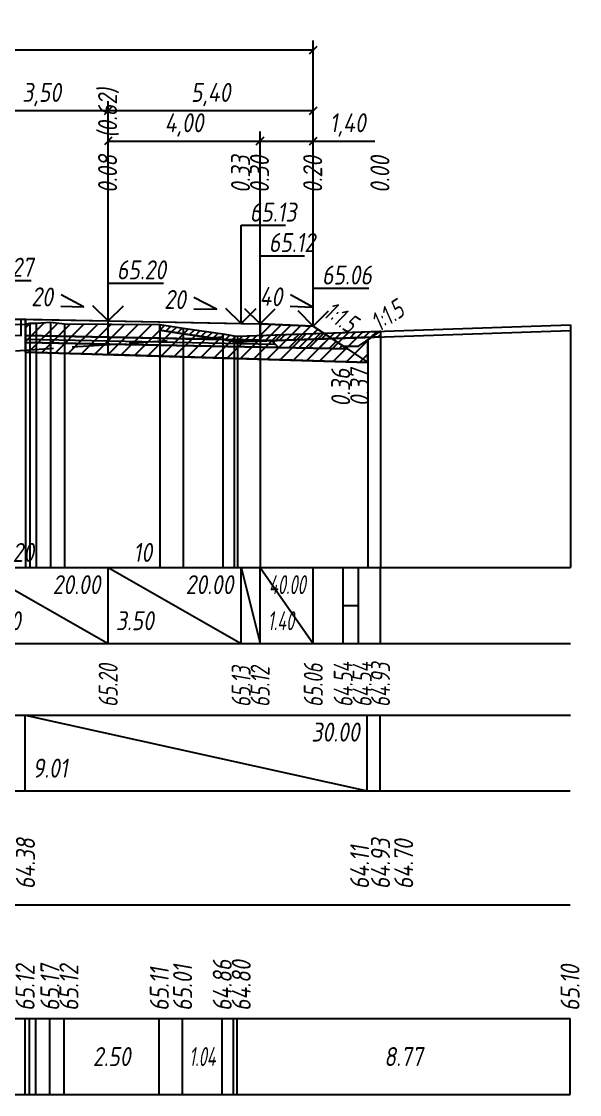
# Model space of a CAD drawing. Extents: x -717 to 1451, y -133302 to 233.
# Drawn here: x -250.2 to -176.7, y -125882.7 to -125741.4 of the extents above; entities that cross this region are included whole.
import ezdxf
from ezdxf.enums import TextEntityAlignment as Align

# ---------------------------------------------------------------- set-up
doc = ezdxf.new("R2010")
doc.units = 0
doc.linetypes.add('штриховая', pattern=[0.75, 0.5, -0.25])
for name, color, linetype in [('Интерполированный поперечник', 2, 'Continuous'), ('Код_510', 7, 'Continuous'), ('Код_514', 1, 'Continuous'), ('Код_516', 1, 'Continuous'), ('Контур_0', 7, 'Continuous'), ('Контур_2521', 7, 'Continuous'), ('Контур_2564', 7, 'Continuous'), ('Контур_2660', 7, 'Continuous'), ('Контур_2665', 7, 'Continuous'), ('Контур_400', 7, 'Continuous'), ('Контур_508', 7, 'Continuous'), ('Контур_512', 7, 'Continuous'), ('Контур_513', 7, 'Continuous'), ('Контур_818', 7, 'Continuous'), ('Красный поперечник', 1, 'Continuous'), ('Объём_2501', 7, 'Continuous'), ('Объём_2564', 7, 'Continuous'), ('Объём_2650', 7, 'Continuous'), ('Объём_2660', 7, 'Continuous'), ('Объём_2661', 7, 'Continuous'), ('Объём_2662', 7, 'Continuous'), ('Объём_2663', 7, 'Continuous'), ('Объём_2664', 7, 'Continuous'), ('Объём_2665', 7, 'Continuous'), ('Объём_2666', 7, 'Continuous'), ('Объём_2667', 7, 'Continuous'), ('Объём_2668', 7, 'Continuous'), ('Объём_2669', 7, 'Continuous'), ('Объём_2675', 7, 'Continuous'), ('Объём_2753', 7, 'Continuous'), ('Откосы', 7, 'Continuous'), ('Отметки покрытия', 7, 'Continuous'), ('Рабочие отметки', 7, 'Continuous'), ('Рабочие отметки доп.', 7, 'Continuous'), ('Слои выравнивания', 7, 'Continuous'), ('Таблица', 7, 'Continuous'), ('Уклоны проезжей части', 7, 'Continuous'), ('Черный поперечник', 3, 'Continuous')]:
    doc.layers.add(name, color=color, linetype=linetype)
for name, color, linetype, true_color in [('Контур_2540', 2, 'Continuous', 0xffff00), ('Контур_2560', 2, 'Continuous', 0xffff00), ('Контур_2561', 7, 'Continuous', 0xff8040), ('Контур_2562', 3, 'Continuous', 0x00ff00), ('Контур_2563', 7, 'Continuous', 0xff8000), ('Контур_2570', 7, 'Continuous', 0x80ff00), ('Контур_2736', 4, 'Continuous', 0x00ffff), ('Контур_2737', 4, 'Continuous', 0x00ffff), ('Контур_2738', 4, 'Continuous', 0x00ffff), ('Контур_2739', 4, 'Continuous', 0x00ffff), ('Контур_2741', 4, 'Continuous', 0x00ffff), ('Контур_2742', 4, 'Continuous', 0x00ffff), ('Контур_2743', 4, 'Continuous', 0x00ffff), ('Контур_2744', 7, 'Continuous', 0xa4ffff), ('Контур_2745', 7, 'Continuous', 0xa4ffff), ('Контур_2747', 4, 'Continuous', 0x00ffff), ('Контур_2748', 4, 'Continuous', 0x00ffff), ('Контур_2749', 4, 'Continuous', 0x00ffff), ('Контур_2750', 4, 'Continuous', 0x00ffff), ('Контур_2751', 4, 'Continuous', 0x00ffff), ('Контур_2752', 4, 'Continuous', 0x00ffff), ('Контур_402', 7, 'Continuous', 0xff6464), ('Контур_703', 4, 'Continuous', 0x00ffff), ('Контур_705', 4, 'Continuous', 0x00ffff), ('Контур_707', 4, 'Continuous', 0x00ffff), ('Контур_720', 131, 'Continuous', 0xaaffff), ('Объём_2500', 7, 'Continuous', 0xc0c0c0), ('Объём_2520', 7, 'Continuous', 0x80ffff), ('Объём_2540', 2, 'Continuous', 0xffff00), ('Объём_2560', 2, 'Continuous', 0xffff00), ('Объём_2561', 7, 'Continuous', 0xff8040), ('Объём_2562', 3, 'Continuous', 0x00ff00), ('Объём_2563', 7, 'Continuous', 0xff8000), ('Объём_2570', 7, 'Continuous', 0x80ff00), ('Объём_2600', 7, 'Continuous', 0x808000), ('Объём_2746', 2, 'Continuous', 0xffff00)]:
    doc.layers.add(name, color=color, linetype=linetype, true_color=true_color)
doc.styles.get("Standard").update_dxf_attribs({"font": 'txt', "height": 2.5})
doc.styles.add('М', font='romand.shx', dxfattribs={"width": 0.8, "oblique": 10, "height": 2.5})
doc.dimstyles.new('ISO-25', dxfattribs={"dimtxt": 2.5, "dimasz": 2.5, "dimexe": 1.25, "dimexo": 0.625, "dimtad": 1, "dimtxsty": 'Standard', "dimcen": 2.5, "dimadec": 0, "dimazin": 0, "dimtfac": 1, "dimtmove": 0, "dimatfit": 3, "dimfxl": 1, "dimarcsym": 0})

# ---------------------------------------------------------------- blocks, each defined once
blk = doc.blocks.new('_Oblique')
at = {"color": 0, "linetype": 'ByBlock', "lineweight": -2}
blk.add_line((-0.5, -0.5), (0.5, 0.5), dxfattribs=at)
blk = doc.blocks.new('*D2656')
at = {"color": 0, "lineweight": -2, "transparency": 16777216}
for p, q in [((-218.74, -125780.66), (-218.74, -125755.87)), ((-211.74, -125780.94), (-211.74, -125755.87)), ((-218.74, -125757.12), (-211.74, -125757.12)), ((-211.74, -125757.12), (-203.66, -125757.12))]:
    blk.add_line(p, q, dxfattribs=at)
at = {"layer": 'Defpoints', "color": 0, "transparency": 16777216}
for p in [(-211.74, -125757.12), (-218.74, -125781.28), (-211.74, -125781.56)]:
    blk.add_point(p, dxfattribs=at)
at = {"color": 0, "lineweight": -2, "transparency": 16777216, "rotation": 180}
blk.add_blockref('_Oblique', (-218.74, -125757.12), dxfattribs=at)
at = {"color": 0, "lineweight": -2, "transparency": 16777216}
blk.add_blockref('_Oblique', (-211.74, -125757.12), dxfattribs=at)
at = {"color": 0, "transparency": 16777216, "insert": (-207.2, -125755), "char_height": 2.5, "width": 8.75, "attachment_point": 5, "style": 'М'}
blk.add_mtext('1,40', dxfattribs=at)
blk = doc.blocks.new('*D2658')
at = {"color": 0, "lineweight": -2, "transparency": 16777216}
for p, q in [((-238.74, -125780.26), (-238.74, -125755.87)), ((-218.74, -125780.66), (-218.74, -125755.87)), ((-238.74, -125757.12), (-218.74, -125757.12))]:
    blk.add_line(p, q, dxfattribs=at)
at = {"layer": 'Defpoints', "color": 0, "transparency": 16777216}
for p in [(-218.74, -125757.12), (-238.74, -125780.88), (-218.74, -125781.28)]:
    blk.add_point(p, dxfattribs=at)
at = {"color": 0, "lineweight": -2, "transparency": 16777216, "rotation": 180}
blk.add_blockref('_Oblique', (-238.74, -125757.12), dxfattribs=at)
at = {"color": 0, "lineweight": -2, "transparency": 16777216}
blk.add_blockref('_Oblique', (-218.74, -125757.12), dxfattribs=at)
at = {"color": 0, "transparency": 16777216, "insert": (-228.74, -125755), "char_height": 2.5, "width": 9.1667, "attachment_point": 5, "style": 'М'}
blk.add_mtext('4,00', dxfattribs=at)
blk = doc.blocks.new('*D2660')
at = {"color": 0, "lineweight": -2, "transparency": 16777216}
for p, q in [((-256.24, -125779.91), (-256.24, -125751.87)), ((-238.74, -125753.12), (-256.24, -125753.12)), ((-238.74, -125780.26), (-238.74, -125751.87))]:
    blk.add_line(p, q, dxfattribs=at)
at = {"layer": 'Defpoints', "color": 0, "transparency": 16777216}
for p in [(-256.24, -125753.12), (-256.24, -125780.53), (-238.74, -125780.88)]:
    blk.add_point(p, dxfattribs=at)
at = {"color": 0, "lineweight": -2, "transparency": 16777216, "rotation": 180}
blk.add_blockref('_Oblique', (-256.24, -125753.12), dxfattribs=at)
at = {"color": 0, "lineweight": -2, "transparency": 16777216}
blk.add_blockref('_Oblique', (-238.74, -125753.12), dxfattribs=at)
at = {"color": 0, "transparency": 16777216, "insert": (-247.49, -125751), "char_height": 2.5, "width": 9.5833, "attachment_point": 5, "style": 'М'}
blk.add_mtext('3,50', dxfattribs=at)
blk = doc.blocks.new('*D2661')
at = {"color": 0, "lineweight": -2, "transparency": 16777216}
for p, q in [((-238.74, -125780.26), (-238.74, -125751.87)), ((-211.74, -125753.12), (-238.74, -125753.12)), ((-211.74, -125780.94), (-211.74, -125751.87))]:
    blk.add_line(p, q, dxfattribs=at)
at = {"layer": 'Defpoints', "color": 0, "transparency": 16777216}
for p in [(-238.74, -125753.12), (-238.74, -125780.88), (-211.74, -125781.56)]:
    blk.add_point(p, dxfattribs=at)
at = {"color": 0, "lineweight": -2, "transparency": 16777216, "rotation": 180}
blk.add_blockref('_Oblique', (-238.74, -125753.12), dxfattribs=at)
at = {"color": 0, "lineweight": -2, "transparency": 16777216}
blk.add_blockref('_Oblique', (-211.74, -125753.12), dxfattribs=at)
at = {"color": 0, "transparency": 16777216, "insert": (-225.24, -125751), "char_height": 2.5, "width": 9.5833, "attachment_point": 5, "style": 'М'}
blk.add_mtext('5,40', dxfattribs=at)
blk = doc.blocks.new('*D2663')
at = {"color": 0, "lineweight": -2, "transparency": 16777216}
for p, q in [((-350.07, -125781.3), (-350.07, -125743.87)), ((-211.74, -125780.94), (-211.74, -125743.87)), ((-350.07, -125745.12), (-211.74, -125745.12))]:
    blk.add_line(p, q, dxfattribs=at)
at = {"layer": 'Defpoints', "color": 0, "transparency": 16777216}
for p in [(-211.74, -125745.12), (-350.07, -125781.92), (-211.74, -125781.56)]:
    blk.add_point(p, dxfattribs=at)
at = {"color": 0, "lineweight": -2, "transparency": 16777216, "rotation": 180}
blk.add_blockref('_Oblique', (-350.07, -125745.12), dxfattribs=at)
at = {"color": 0, "lineweight": -2, "transparency": 16777216}
blk.add_blockref('_Oblique', (-211.74, -125745.12), dxfattribs=at)
at = {"color": 0, "transparency": 16777216, "insert": (-280.91, -125743), "char_height": 2.5, "width": 12.5, "attachment_point": 5, "style": 'М'}
blk.add_mtext('27,67', dxfattribs=at)

msp = doc.modelspace()

# ---------------------------------------------------------------- hatches: boundary and pattern name
at = {"layer": 'Объём_2563'}
h = msp.add_hatch(dxfattribs=at)
h.set_pattern_fill('ANSI31', color=256, scale=0.3)
h.set_pattern_definition([(45, (-471.1216, 16.6899), (-0.673519209, 0.673519209), [])])
h.paths.add_polyline_path([(-216.323, -125784.317), (-217.241, -125783.399), (-218.741, -125783.369), (-218.741, -125781.219), (-211.741, -125781.499), (-207.241, -125784.499)])
at = {"layer": 'Объём_2570'}
h = msp.add_hatch(dxfattribs=at)
h.set_pattern_fill('ANSI31', color=256, scale=0.2)
h.set_pattern_definition([(45, (-471.1216, 16.68994), (-0.449012806, 0.449012806), [])])
h.paths.add_polyline_path([(-202.891, -125782.931), (-221.716, -125783.566), (-222.169, -125783.535), (-223.669, -125783.278), (-228.889, -125782.497), (-231.954, -125782.023), (-231.954, -125781.273), (-228.889, -125781.747), (-223.669, -125782.528), (-222.169, -125782.785), (-221.716, -125782.816), (-202.891, -125782.181)])
at = {"layer": 'Объём_2600'}
h = msp.add_hatch(dxfattribs=at)
h.set_pattern_fill('ANSI31', color=6, scale=0.4)
h.set_pattern_definition([(45, (-471.1216, 16.69), (-0.898025612, 0.898025612), [])])
h.paths.add_polyline_path([(-204.575, -125786.276), (-249.623, -125784.925), (-249.623, -125781.227), (-249.062, -125781.123), (-248.208, -125781.095), (-246.352, -125780.984), (-244.476, -125781.197), (-231.954, -125781.273), (-231.954, -125782.023), (-228.889, -125782.497), (-223.669, -125783.278), (-222.169, -125783.535), (-221.716, -125783.566), (-204.076, -125782.971), (-204.575, -125783.303)])
h = msp.add_hatch(dxfattribs=at)
h.set_pattern_fill('HONEY', color=5, scale=0.3)
h.set_pattern_definition([(0, (-471.1216, 16.6899), (1.42875, 0.8248891935), [0.9525, -1.905]), (120, (-471.1216, 16.6899), (-1.428749997, 0.824889199), [0.9525, -1.905]), (60, (-471.1216, 16.6899), (3e-09, 1.6497783924), [-1.905, 0.9525])])
h.paths.add_polyline_path([(-204.076, -125782.971), (-202.891, -125782.181), (-202.891, -125782.931)])

# ---------------------------------------------------------------- linework, layer by layer
at = {"layer": 'Интерполированный поперечник', "linetype": 'штриховая', "ltscale": 10, "flags": 128}
msp.add_lwpolyline([(-370.675, -125792.864), (-222.098, -125782.802)], dxfattribs=at)
at = {"layer": 'Код_510'}
for p, q in [((-249.677, -125882.731), (-249.677, -125872.731)), ((-249.116, -125882.731), (-249.116, -125872.731)), ((-248.262, -125882.731), (-248.262, -125872.731)), ((-246.406, -125882.731), (-246.406, -125872.731)), ((-244.53, -125882.731), (-244.53, -125872.731)), ((-232.009, -125882.731), (-232.009, -125872.731)), ((-228.943, -125882.731), (-228.943, -125872.731)), ((-223.723, -125882.731), (-223.723, -125872.731)), ((-222.224, -125882.731), (-222.224, -125872.731)), ((-221.771, -125882.731), (-221.771, -125872.731)), ((-177.945, -125882.731), (-177.945, -125872.731))]:
    msp.add_line(p, q, dxfattribs=at)
at = {"layer": 'Код_514'}
for p, q in [((-256.241, -125813.31), (-238.741, -125823.31)), ((-238.741, -125823.31), (-238.741, -125813.31)), ((-238.741, -125813.31), (-221.241, -125823.31)), ((-221.241, -125823.31), (-221.241, -125813.31)), ((-221.241, -125813.31), (-218.741, -125823.31)), ((-218.741, -125823.31), (-218.741, -125813.31)), ((-218.741, -125813.31), (-211.741, -125823.31)), ((-211.741, -125823.31), (-211.741, -125813.31)), ((-207.805, -125823.31), (-207.805, -125813.31)), ((-205.805, -125823.31), (-205.805, -125813.31)), ((-202.891, -125823.31), (-202.891, -125813.31)), ((-207.805, -125818.31), (-205.805, -125818.31))]:
    msp.add_line(p, q, dxfattribs=at)
at = {"layer": 'Код_516'}
for p, q in [((-249.677, -125842.731), (-249.677, -125832.731)), ((-249.677, -125832.731), (-204.629, -125842.731)), ((-204.629, -125842.731), (-204.629, -125832.731)), ((-204.629, -125842.731), (-204.629, -125832.731)), ((-202.945, -125842.731), (-202.945, -125832.731))]:
    msp.add_line(p, q, dxfattribs=at)
at = {"layer": 'Контур_0', "flags": 128}
for points in [[(-249.623, -125780.601), (-218.741, -125781.219), (-218.741, -125783.369), (-249.623, -125782.751), (-249.623, -125780.601), (-249.623, -125780.601)], [(-238.741, -125782.969), (-217.241, -125783.399), (-216.323, -125784.317), (-249.623, -125783.651), (-249.623, -125782.751), (-238.741, -125782.969), (-238.741, -125782.969)], [(-211.741, -125781.499), (-210.342, -125782.432), (-210.342, -125782.432), (-210.342, -125782.432), (-210.342, -125782.432), (-210.342, -125782.432), (-210.342, -125782.432), (-210.342, -125782.432), (-210.342, -125782.432), (-210.342, -125782.432), (-210.342, -125782.432), (-210.342, -125782.432), (-210.342, -125782.432), (-210.342, -125782.432), (-210.342, -125782.432), (-207.805, -125784.123)], [(-211.741, -125781.499), (-210.342, -125782.432), (-210.342, -125782.432), (-210.342, -125782.432), (-210.342, -125782.432), (-210.342, -125782.432), (-210.342, -125782.432), (-210.342, -125782.432), (-210.342, -125782.432), (-210.342, -125782.432), (-210.342, -125782.432), (-210.342, -125782.432), (-210.342, -125782.432), (-210.342, -125782.432), (-210.342, -125782.432), (-207.805, -125784.123), (-205.805, -125784.123), (-202.891, -125782.181), (-202.891, -125782.181), (-202.891, -125782.181), (-202.891, -125782.181), (-202.891, -125782.181), (-202.891, -125782.181), (-202.891, -125782.181), (-202.891, -125782.181), (-202.891, -125782.181), (-202.891, -125782.181), (-202.891, -125782.181), (-202.891, -125782.181), (-202.891, -125782.181)], [(-218.741, -125783.369), (-217.241, -125783.399), (-216.323, -125784.317), (-207.241, -125784.499)]]:
    msp.add_lwpolyline(points, dxfattribs=at)
at = {"layer": 'Контур_2521', "color": 250, "flags": 128}
msp.add_lwpolyline([(-249.623, -125783.201), (-216.782, -125783.858)], dxfattribs=at)
at = {"layer": 'Контур_2540', "flags": 128}
msp.add_lwpolyline([(-238.741, -125783.869), (-207.241, -125784.499), (-204.575, -125786.276), (-249.623, -125784.925), (-249.623, -125783.651), (-238.741, -125783.869), (-238.741, -125783.869)], dxfattribs=at)
at = {"layer": 'Контур_2560', "flags": 128}
msp.add_lwpolyline([(-218.741, -125781.219), (-211.741, -125781.499), (-211.741, -125781.499), (-211.741, -125781.499)], dxfattribs=at)
at = {"layer": 'Контур_2561', "flags": 128}
msp.add_lwpolyline([(-218.741, -125781.219), (-218.741, -125781.219), (-211.741, -125781.499), (-211.741, -125781.499), (-218.741, -125781.219)], dxfattribs=at)
at = {"layer": 'Контур_2562', "flags": 128}
msp.add_lwpolyline([(-211.741, -125781.499), (-211.741, -125781.499), (-211.741, -125781.499), (-211.741, -125781.499), (-211.741, -125781.499)], dxfattribs=at)
at = {"layer": 'Контур_2563', "flags": 128}
msp.add_lwpolyline([(-216.323, -125784.317), (-217.241, -125783.399), (-218.741, -125783.369), (-218.741, -125781.219), (-211.741, -125781.499), (-207.241, -125784.499), (-216.323, -125784.317), (-216.323, -125784.317)], dxfattribs=at)
at = {"layer": 'Контур_2564', "flags": 128}
msp.add_lwpolyline([(-218.741, -125781.219), (-211.741, -125781.499)], dxfattribs=at)
at = {"layer": 'Контур_2570', "flags": 128}
msp.add_lwpolyline([(-262.165, -125781.493), (-249.623, -125781.227), (-249.062, -125781.123), (-248.208, -125781.095), (-246.352, -125780.984), (-244.476, -125781.197), (-231.954, -125781.273), (-231.954, -125782.023), (-228.889, -125782.497), (-223.669, -125783.278), (-222.169, -125783.535), (-222.169, -125783.535), (-221.716, -125783.566), (-177.891, -125782.087)], dxfattribs=at)
at = {"layer": 'Контур_2660', "flags": 128}
msp.add_lwpolyline([(-249.623, -125784.925), (-204.575, -125786.276)], dxfattribs=at)
at = {"layer": 'Контур_2665', "flags": 128}
msp.add_lwpolyline([(-211.741, -125781.499), (-211.741, -125781.499)], dxfattribs=at)
at = {"layer": 'Контур_2736', "flags": 128}
for points in [[(-211.741, -125781.499), (-210.342, -125782.432)], [(-210.342, -125782.432), (-207.805, -125784.123)]]:
    msp.add_lwpolyline(points, dxfattribs=at)
at = {"layer": 'Контур_2737', "flags": 128}
msp.add_lwpolyline([(-210.342, -125782.432), (-210.342, -125782.432)], dxfattribs=at)
at = {"layer": 'Контур_2738', "flags": 128}
msp.add_lwpolyline([(-210.342, -125782.432), (-210.342, -125782.432)], dxfattribs=at)
at = {"layer": 'Контур_2739', "flags": 128}
msp.add_lwpolyline([(-210.342, -125782.432), (-210.342, -125782.432)], dxfattribs=at)
at = {"layer": 'Контур_2741', "flags": 128}
msp.add_lwpolyline([(-202.891, -125782.181), (-202.891, -125782.181)], dxfattribs=at)
at = {"layer": 'Контур_2742', "flags": 128}
msp.add_lwpolyline([(-202.891, -125782.181), (-202.891, -125782.181)], dxfattribs=at)
at = {"layer": 'Контур_2743', "flags": 128}
msp.add_lwpolyline([(-202.891, -125782.181), (-202.891, -125782.181)], dxfattribs=at)
at = {"layer": 'Контур_2744', "flags": 128}
msp.add_lwpolyline([(-202.891, -125782.181), (-202.891, -125782.181)], dxfattribs=at)
msp.add_lwpolyline([(-202.891, -125782.181), (-202.891, -125782.181)], dxfattribs=at)
msp.add_lwpolyline([(-202.891, -125782.181), (-202.891, -125782.181)], dxfattribs=at)
msp.add_lwpolyline([(-202.891, -125782.181), (-202.891, -125782.181)], dxfattribs=at)
msp.add_lwpolyline([(-202.891, -125782.181), (-202.891, -125782.181)], dxfattribs=at)
msp.add_lwpolyline([(-202.891, -125782.181), (-202.891, -125782.181)], dxfattribs=at)
at = {"layer": 'Контур_2745', "flags": 128}
msp.add_lwpolyline([(-210.342, -125782.432), (-210.342, -125782.432)], dxfattribs=at)
msp.add_lwpolyline([(-210.342, -125782.432), (-210.342, -125782.432)], dxfattribs=at)
msp.add_lwpolyline([(-210.342, -125782.432), (-210.342, -125782.432)], dxfattribs=at)
msp.add_lwpolyline([(-210.342, -125782.432), (-210.342, -125782.432)], dxfattribs=at)
msp.add_lwpolyline([(-210.342, -125782.432), (-210.342, -125782.432)], dxfattribs=at)
msp.add_lwpolyline([(-210.342, -125782.432), (-210.342, -125782.432)], dxfattribs=at)
at = {"layer": 'Контур_2747', "flags": 128}
msp.add_lwpolyline([(-210.342, -125782.432), (-210.342, -125782.432)], dxfattribs=at)
at = {"layer": 'Контур_2748', "flags": 128}
msp.add_lwpolyline([(-210.342, -125782.432), (-210.342, -125782.432)], dxfattribs=at)
at = {"layer": 'Контур_2749', "flags": 128}
msp.add_lwpolyline([(-210.342, -125782.432), (-210.342, -125782.432)], dxfattribs=at)
at = {"layer": 'Контур_2750', "flags": 128}
msp.add_lwpolyline([(-202.891, -125782.181), (-202.891, -125782.181)], dxfattribs=at)
at = {"layer": 'Контур_2751', "flags": 128}
msp.add_lwpolyline([(-202.891, -125782.181), (-202.891, -125782.181)], dxfattribs=at)
at = {"layer": 'Контур_2752', "flags": 128}
msp.add_lwpolyline([(-202.891, -125782.181), (-202.891, -125782.181)], dxfattribs=at)
at = {"layer": 'Контур_400', "flags": 128}
msp.add_lwpolyline([(-276.991, -125780.054), (-256.241, -125780.469), (-238.741, -125780.819), (-238.741, -125780.819), (-238.741, -125780.819), (-238.741, -125780.819), (-221.241, -125781.169), (-221.241, -125781.169), (-218.741, -125781.219)], dxfattribs=at)
at = {"layer": 'Контур_402', "flags": 128}
msp.add_lwpolyline([(-357.046, -125786.505), (-332.956, -125785.783), (-332.956, -125783.373), (-324.163, -125783.197), (-321.817, -125783.158), (-319.761, -125783.109), (-305.974, -125782.833), (-305.974, -125782.783), (-276.991, -125782.204), (-250.197, -125782.74), (-250.197, -125780.59), (-249.623, -125780.601), (-249.623, -125784.925), (-204.575, -125786.276)], dxfattribs=at)
at = {"layer": 'Контур_508', "flags": 128}
msp.add_lwpolyline([(-366.122, -125792.556), (-357.046, -125786.505), (-332.956, -125785.783), (-332.956, -125783.373), (-324.163, -125783.197), (-321.817, -125783.158), (-319.761, -125783.109), (-305.974, -125782.833), (-305.974, -125782.783), (-276.991, -125782.204), (-250.197, -125782.74), (-250.197, -125780.59), (-249.623, -125780.601), (-249.623, -125784.925), (-204.575, -125786.276), (-204.575, -125783.303), (-202.891, -125782.181)], dxfattribs=at)
at = {"layer": 'Контур_512', "flags": 128}
msp.add_lwpolyline([(-249.623, -125784.925), (-204.575, -125786.276), (-204.575, -125783.303), (-202.891, -125782.181)], dxfattribs=at)
at = {"layer": 'Контур_513', "flags": 128}
msp.add_lwpolyline([(-366.122, -125792.556), (-357.046, -125786.505), (-332.956, -125785.783), (-332.956, -125783.373), (-324.163, -125783.197), (-321.817, -125783.158), (-319.761, -125783.109), (-305.974, -125782.833), (-305.974, -125782.783), (-276.991, -125782.204), (-250.197, -125782.74), (-250.197, -125780.59), (-249.623, -125780.601), (-249.623, -125784.925), (-204.575, -125786.276), (-204.575, -125783.303), (-202.891, -125782.181)], dxfattribs=at)
at = {"layer": 'Контур_703', "flags": 128}
msp.add_lwpolyline([(-211.741, -125781.499), (-210.342, -125782.432)], dxfattribs=at)
at = {"layer": 'Контур_705', "flags": 128}
msp.add_lwpolyline([(-210.342, -125782.432), (-210.342, -125782.432)], dxfattribs=at)
at = {"layer": 'Контур_707', "flags": 128}
msp.add_lwpolyline([(-205.805, -125784.123), (-202.891, -125782.181)], dxfattribs=at)
at = {"layer": 'Контур_720', "flags": 128}
msp.add_lwpolyline([(-207.805, -125784.123), (-205.805, -125784.123)], dxfattribs=at)
at = {"layer": 'Контур_818', "flags": 128}
msp.add_lwpolyline([(-262.165, -125781.493), (-249.623, -125781.227), (-249.062, -125781.123), (-248.208, -125781.095), (-246.352, -125780.984), (-244.476, -125781.197), (-231.954, -125781.273), (-231.954, -125782.023), (-228.889, -125782.497), (-223.669, -125783.278), (-222.169, -125783.535), (-222.169, -125783.535), (-221.716, -125783.566), (-202.891, -125782.931)], dxfattribs=at)
at = {"layer": 'Красный поперечник'}
for p, q in [((-256.241, -125780.469), (-238.741, -125780.819)), ((-238.741, -125780.819), (-221.241, -125781.169)), ((-221.241, -125781.169), (-218.741, -125781.219)), ((-218.741, -125781.219), (-211.741, -125781.499)), ((-211.741, -125781.499), (-207.805, -125784.123)), ((-205.805, -125784.123), (-202.891, -125782.181)), ((-202.891, -125782.181), (-202.891, -125813.31)), ((-207.805, -125784.123), (-205.805, -125784.123)), ((-204.575, -125783.303), (-204.575, -125813.31)), ((-249.623, -125784.925), (-249.623, -125813.31)), ((-204.575, -125786.276), (-204.575, -125813.31))]:
    msp.add_line(p, q, dxfattribs=at)
at = {"layer": 'Объём_2500', "flags": 128}
for points in [[(-249.623, -125780.601), (-218.741, -125781.219), (-218.741, -125783.369), (-249.623, -125782.751), (-249.623, -125780.601), (-249.623, -125780.601)], [(-238.741, -125780.819), (-218.741, -125781.219), (-218.741, -125783.369), (-238.741, -125782.969), (-238.741, -125780.819)]]:
    msp.add_lwpolyline(points, dxfattribs=at)
at = {"layer": 'Объём_2501', "flags": 128}
for points in [[(-276.991, -125780.054), (-256.241, -125780.469), (-238.741, -125780.819), (-238.741, -125780.819), (-238.741, -125780.819), (-238.741, -125780.819), (-221.241, -125781.169), (-221.241, -125781.169), (-218.741, -125781.219)], [(-238.741, -125780.819), (-221.241, -125781.169), (-221.241, -125781.169), (-218.741, -125781.219)]]:
    msp.add_lwpolyline(points, dxfattribs=at)
at = {"layer": 'Объём_2520', "color": 250, "flags": 128}
for points in [[(-238.741, -125782.969), (-217.241, -125783.399), (-216.323, -125784.317), (-249.623, -125783.651), (-249.623, -125782.751), (-238.741, -125782.969), (-238.741, -125782.969)], [(-238.741, -125782.969), (-217.241, -125783.399), (-216.323, -125784.317), (-238.741, -125783.869), (-238.741, -125782.969)]]:
    msp.add_lwpolyline(points, dxfattribs=at)
at = {"layer": 'Объём_2540', "flags": 128}
for points in [[(-238.741, -125783.869), (-207.241, -125784.499), (-204.575, -125786.276), (-249.623, -125784.925), (-249.623, -125783.651), (-238.741, -125783.869), (-238.741, -125783.869)], [(-238.741, -125783.869), (-207.241, -125784.499), (-204.575, -125786.276), (-238.741, -125785.251), (-238.741, -125783.869)]]:
    msp.add_lwpolyline(points, dxfattribs=at)
at = {"layer": 'Объём_2560', "flags": 128}
msp.add_lwpolyline([(-218.741, -125781.219), (-211.741, -125781.499), (-211.741, -125781.499), (-211.741, -125781.499)], dxfattribs=at)
msp.add_lwpolyline([(-218.741, -125781.219), (-211.741, -125781.499), (-211.741, -125781.499), (-211.741, -125781.499)], dxfattribs=at)
at = {"layer": 'Объём_2561', "flags": 128}
msp.add_lwpolyline([(-218.741, -125781.219), (-218.741, -125781.219), (-211.741, -125781.499), (-211.741, -125781.499), (-218.741, -125781.219)], dxfattribs=at)
msp.add_lwpolyline([(-218.741, -125781.219), (-218.741, -125781.219), (-211.741, -125781.499), (-211.741, -125781.499), (-218.741, -125781.219)], dxfattribs=at)
at = {"layer": 'Объём_2562', "flags": 128}
msp.add_lwpolyline([(-211.741, -125781.499), (-211.741, -125781.499), (-211.741, -125781.499), (-211.741, -125781.499), (-211.741, -125781.499)], dxfattribs=at)
msp.add_lwpolyline([(-211.741, -125781.499), (-211.741, -125781.499), (-211.741, -125781.499), (-211.741, -125781.499), (-211.741, -125781.499)], dxfattribs=at)
at = {"layer": 'Объём_2563', "color": 250, "flags": 128}
msp.add_lwpolyline([(-216.323, -125784.317), (-217.241, -125783.399), (-218.741, -125783.369), (-218.741, -125781.219), (-211.741, -125781.499), (-207.241, -125784.499), (-216.323, -125784.317), (-216.323, -125784.317)], dxfattribs=at)
msp.add_lwpolyline([(-216.323, -125784.317), (-217.241, -125783.399), (-218.741, -125783.369), (-218.741, -125781.219), (-211.741, -125781.499), (-207.241, -125784.499), (-216.323, -125784.317), (-216.323, -125784.317)], dxfattribs=at)
at = {"layer": 'Объём_2564', "flags": 128}
msp.add_lwpolyline([(-218.741, -125781.219), (-211.741, -125781.499)], dxfattribs=at)
msp.add_lwpolyline([(-218.741, -125781.219), (-211.741, -125781.499)], dxfattribs=at)
at = {"layer": 'Объём_2570', "flags": 128}
msp.add_lwpolyline([(-202.891, -125782.931), (-221.716, -125783.566), (-222.169, -125783.535), (-223.669, -125783.278), (-228.889, -125782.497), (-231.954, -125782.023), (-231.954, -125781.273), (-228.889, -125781.747), (-223.669, -125782.528), (-222.169, -125782.785), (-221.716, -125782.816), (-202.891, -125782.181), (-202.891, -125782.931), (-202.891, -125782.931)], dxfattribs=at)
msp.add_lwpolyline([(-202.891, -125782.931), (-221.716, -125783.566), (-222.169, -125783.535), (-223.669, -125783.278), (-228.889, -125782.497), (-231.954, -125782.023), (-231.954, -125781.273), (-228.889, -125781.747), (-223.669, -125782.528), (-222.169, -125782.785), (-221.716, -125782.816), (-202.891, -125782.181), (-202.891, -125782.931), (-202.891, -125782.931)], dxfattribs=at)
at = {"layer": 'Объём_2600', "color": 5, "flags": 128}
msp.add_lwpolyline([(-204.076, -125782.971), (-202.891, -125782.181), (-202.891, -125782.931), (-204.076, -125782.971), (-204.076, -125782.971)], dxfattribs=at)
msp.add_lwpolyline([(-204.076, -125782.971), (-202.891, -125782.181), (-202.891, -125782.931), (-204.076, -125782.971), (-204.076, -125782.971)], dxfattribs=at)
at = {"layer": 'Объём_2650', "color": 6, "flags": 128}
for points in [[(-204.575, -125786.276), (-249.623, -125784.925), (-249.623, -125781.227), (-249.062, -125781.123), (-248.208, -125781.095), (-246.352, -125780.984), (-244.476, -125781.197), (-231.954, -125781.273), (-231.954, -125782.023), (-228.889, -125782.497), (-223.669, -125783.278), (-222.169, -125783.535), (-221.716, -125783.566), (-204.076, -125782.971), (-204.575, -125783.303), (-204.575, -125786.276), (-204.575, -125786.276)], [(-238.741, -125781.232), (-231.954, -125781.273), (-231.954, -125782.023), (-228.889, -125782.497), (-223.669, -125783.278), (-222.169, -125783.535), (-221.716, -125783.566), (-204.076, -125782.971), (-204.575, -125783.303), (-204.575, -125786.276), (-204.575, -125786.276), (-204.575, -125786.276), (-238.741, -125785.251), (-238.741, -125781.232)]]:
    msp.add_lwpolyline(points, dxfattribs=at)
at = {"layer": 'Объём_2660', "flags": 128}
for points in [[(-249.623, -125784.925), (-204.575, -125786.276)], [(-238.741, -125785.251), (-204.575, -125786.276)]]:
    msp.add_lwpolyline(points, dxfattribs=at)
at = {"layer": 'Объём_2661', "flags": 128}
msp.add_lwpolyline([(-211.741, -125781.499), (-210.342, -125782.432), (-207.805, -125784.123)], dxfattribs=at)
msp.add_lwpolyline([(-211.741, -125781.499), (-210.342, -125782.432), (-207.805, -125784.123)], dxfattribs=at)
at = {"layer": 'Объём_2662', "flags": 128}
msp.add_lwpolyline([(-205.805, -125784.123), (-202.891, -125782.181)], dxfattribs=at)
msp.add_lwpolyline([(-205.805, -125784.123), (-202.891, -125782.181)], dxfattribs=at)
at = {"layer": 'Объём_2663', "flags": 128}
msp.add_lwpolyline([(-207.805, -125784.123), (-205.805, -125784.123)], dxfattribs=at)
msp.add_lwpolyline([(-207.805, -125784.123), (-205.805, -125784.123)], dxfattribs=at)
at = {"layer": 'Объём_2664', "flags": 128}
msp.add_lwpolyline([(-207.805, -125784.123), (-205.805, -125784.123)], dxfattribs=at)
msp.add_lwpolyline([(-207.805, -125784.123), (-205.805, -125784.123)], dxfattribs=at)
at = {"layer": 'Объём_2665', "flags": 128}
msp.add_lwpolyline([(-211.741, -125781.499), (-211.741, -125781.499)], dxfattribs=at)
msp.add_lwpolyline([(-211.741, -125781.499), (-211.741, -125781.499)], dxfattribs=at)
at = {"layer": 'Объём_2666', "flags": 128}
for points in [[(-211.741, -125781.499), (-210.342, -125782.432)], [(-211.741, -125781.499), (-210.342, -125782.432)], [(-210.342, -125782.432), (-207.805, -125784.123)], [(-210.342, -125782.432), (-207.805, -125784.123)]]:
    msp.add_lwpolyline(points, dxfattribs=at)
at = {"layer": 'Объём_2667', "flags": 128}
for points in [[(-210.342, -125782.432), (-210.342, -125782.432)], [(-210.342, -125782.432), (-210.342, -125782.432)], [(-202.891, -125782.181), (-202.891, -125782.181)], [(-202.891, -125782.181), (-202.891, -125782.181)]]:
    msp.add_lwpolyline(points, dxfattribs=at)
at = {"layer": 'Объём_2668', "flags": 128}
for points in [[(-210.342, -125782.432), (-210.342, -125782.432)], [(-210.342, -125782.432), (-210.342, -125782.432)], [(-202.891, -125782.181), (-202.891, -125782.181)], [(-202.891, -125782.181), (-202.891, -125782.181)]]:
    msp.add_lwpolyline(points, dxfattribs=at)
at = {"layer": 'Объём_2669', "flags": 128}
for points in [[(-210.342, -125782.432), (-210.342, -125782.432)], [(-210.342, -125782.432), (-210.342, -125782.432)], [(-202.891, -125782.181), (-202.891, -125782.181)], [(-202.891, -125782.181), (-202.891, -125782.181)]]:
    msp.add_lwpolyline(points, dxfattribs=at)
at = {"layer": 'Объём_2675', "flags": 128}
for points in [[(-210.342, -125782.432), (-210.342, -125782.432)], [(-210.342, -125782.432), (-210.342, -125782.432)], [(-210.342, -125782.432), (-210.342, -125782.432)], [(-210.342, -125782.432), (-210.342, -125782.432)], [(-210.342, -125782.432), (-210.342, -125782.432)], [(-210.342, -125782.432), (-210.342, -125782.432)], [(-210.342, -125782.432), (-210.342, -125782.432)], [(-210.342, -125782.432), (-210.342, -125782.432)], [(-210.342, -125782.432), (-210.342, -125782.432)], [(-210.342, -125782.432), (-210.342, -125782.432)], [(-210.342, -125782.432), (-210.342, -125782.432)], [(-210.342, -125782.432), (-210.342, -125782.432)], [(-202.891, -125782.181), (-202.891, -125782.181)], [(-202.891, -125782.181), (-202.891, -125782.181)], [(-202.891, -125782.181), (-202.891, -125782.181)], [(-202.891, -125782.181), (-202.891, -125782.181)], [(-202.891, -125782.181), (-202.891, -125782.181)], [(-202.891, -125782.181), (-202.891, -125782.181)], [(-202.891, -125782.181), (-202.891, -125782.181)], [(-202.891, -125782.181), (-202.891, -125782.181)], [(-202.891, -125782.181), (-202.891, -125782.181)], [(-202.891, -125782.181), (-202.891, -125782.181)], [(-202.891, -125782.181), (-202.891, -125782.181)], [(-202.891, -125782.181), (-202.891, -125782.181)]]:
    msp.add_lwpolyline(points, dxfattribs=at)
at = {"layer": 'Объём_2746', "flags": 128}
for points in [[(-204.575, -125786.276), (-249.623, -125784.925), (-249.623, -125781.227), (-249.062, -125781.123), (-248.208, -125781.095), (-246.352, -125780.984), (-244.476, -125781.197), (-231.954, -125781.273), (-231.954, -125782.023), (-228.889, -125782.497), (-223.669, -125783.278), (-222.169, -125783.535), (-221.716, -125783.566), (-209.271, -125783.146), (-207.805, -125784.123), (-205.805, -125784.123), (-204.575, -125783.303), (-204.575, -125786.276), (-204.575, -125786.276)], [(-238.741, -125781.232), (-231.954, -125781.273), (-231.954, -125782.023), (-228.889, -125782.497), (-223.669, -125783.278), (-222.169, -125783.535), (-221.716, -125783.566), (-209.271, -125783.146), (-207.805, -125784.123), (-205.805, -125784.123), (-204.575, -125783.303), (-204.575, -125786.276), (-204.575, -125786.276), (-204.575, -125786.276), (-238.741, -125785.251), (-238.741, -125781.232)]]:
    msp.add_lwpolyline(points, dxfattribs=at)
at = {"layer": 'Объём_2753', "flags": 128}
msp.add_lwpolyline([(-249.623, -125780.601), (-249.623, -125780.601)], dxfattribs=at)
at = {"layer": 'Откосы', "color": 1, "flags": 128}
for points in [[(-244.978, -125778.877), (-241.979, -125778.937), (-244.948, -125777.377)], [(-227.478, -125779.227), (-224.479, -125779.287), (-227.448, -125777.727)], [(-214.788, -125778.884), (-211.79, -125779.004), (-214.728, -125777.385)]]:
    msp.add_lwpolyline(points, dxfattribs=at)
at = {"layer": 'Отметки покрытия', "color": 1}
for p, q in [((-221.241, -125781.169), (-221.241, -125768.219)), ((-221.241, -125768.219), (-215.391, -125768.219)), ((-218.741, -125781.219), (-218.741, -125772.219)), ((-218.741, -125772.219), (-212.891, -125772.219)), ((-256.241, -125775.469), (-248.891, -125775.469)), ((-238.741, -125780.819), (-238.741, -125775.819)), ((-238.741, -125775.819), (-231.441, -125775.819)), ((-211.741, -125781.499), (-211.741, -125776.499)), ((-211.741, -125776.499), (-204.441, -125776.499)), ((-238.741, -125780.819), (-240.741, -125778.819)), ((-238.741, -125780.819), (-236.741, -125778.819)), ((-221.241, -125781.169), (-223.241, -125779.169)), ((-221.241, -125781.169), (-219.241, -125779.169)), ((-218.741, -125781.219), (-220.741, -125779.219)), ((-218.741, -125781.219), (-216.741, -125779.219)), ((-211.741, -125781.499), (-213.741, -125779.499)), ((-211.741, -125781.499), (-209.741, -125779.499))]:
    msp.add_line(p, q, dxfattribs=at)
at = {"layer": 'Слои выравнивания'}
for p, q in [((-249.623, -125780.601), (-249.623, -125813.31)), ((-218.741, -125781.219), (-218.741, -125813.31))]:
    msp.add_line(p, q, dxfattribs=at)
at = {"layer": 'Таблица'}
for p, q in [((-391.122, -125813.31), (-177.891, -125813.31)), ((-391.122, -125823.31), (-177.891, -125823.31)), ((-391.122, -125832.731), (-177.891, -125832.731)), ((-391.176, -125842.731), (-177.945, -125842.731)), ((-391.176, -125857.731), (-177.945, -125857.731)), ((-391.176, -125872.731), (-177.945, -125872.731)), ((-391.176, -125882.731), (-177.945, -125882.731))]:
    msp.add_line(p, q, dxfattribs=at)
at = {"layer": 'Черный поперечник', "color": 7}
for p, q in [((-249.623, -125781.227), (-249.623, -125813.31)), ((-249.062, -125781.123), (-249.062, -125813.31)), ((-248.208, -125781.095), (-248.208, -125813.31)), ((-246.352, -125780.984), (-246.352, -125813.31)), ((-244.476, -125781.197), (-244.476, -125813.31)), ((-231.954, -125781.273), (-231.954, -125813.31)), ((-177.891, -125781.337), (-177.891, -125813.31)), ((-228.889, -125781.747), (-228.889, -125813.31)), ((-223.669, -125782.528), (-223.669, -125813.31)), ((-222.169, -125782.785), (-222.169, -125813.31)), ((-221.716, -125782.816), (-221.716, -125813.31))]:
    msp.add_line(p, q, dxfattribs=at)
at = {"layer": 'Черный поперечник', "flags": 128}
msp.add_lwpolyline([(-262.165, -125781.493), (-249.623, -125781.227), (-249.062, -125781.123), (-248.208, -125781.095), (-246.352, -125780.984), (-244.476, -125781.197), (-231.954, -125781.273), (-228.889, -125781.747), (-223.669, -125782.528), (-222.169, -125782.785), (-221.716, -125782.816), (-177.891, -125781.337)], dxfattribs=at)

# ---------------------------------------------------------------- texts
at = {"layer": 'Код_510', "style": 'М', "oblique": 10, "width": 0.8}
for s, p in [('65.12', (-249.677, -125871.731)), ('65.17', (-246.406, -125871.731)), ('65.12', (-243.906, -125871.731)), ('65.11', (-232.009, -125871.731)), ('65.01', (-228.943, -125871.731)), ('64.86', (-223.723, -125871.731)), ('64.80', (-221.223, -125871.731)), ('65.10', (-177.945, -125871.731))]:
    msp.add_text(s, height=2.5, rotation=90, dxfattribs=at).set_placement(p, align=Align.MIDDLE_LEFT)
at = {"layer": 'Код_510', "style": 'М', "oblique": 10}
for s, width, p in [('2.50', 0.8, (-238.269, -125877.731)), ('1.04', 0.6, (-226.333, -125877.731)), ('8.77', 0.8, (-199.858, -125877.731))]:
    msp.add_text(s, height=2.5, dxfattribs=dict(at, width=width)).set_placement(p, align=Align.MIDDLE_CENTER)
at = {"layer": 'Код_514', "style": 'М', "oblique": 10}
for s, width, p in [('20.00', 0.8, (-239.741, -125814.31)), ('20.00', 0.8, (-222.241, -125814.31)), ('40.00', 0.6, (-212.741, -125814.31))]:
    msp.add_text(s, height=2.5, dxfattribs=dict(at, width=width)).set_placement(p, align=Align.TOP_RIGHT)
for s, width, p in [('3.50', 0.8, (-255.241, -125822.31)), ('3.50', 0.8, (-237.741, -125822.31)), ('1.40', 0.6, (-217.741, -125822.31))]:
    msp.add_text(s, height=2.5, dxfattribs=dict(at, width=width)).set_placement(p, align=Align.BOTTOM_LEFT)
at = {"layer": 'Код_514', "style": 'М', "oblique": 10, "width": 0.7}
for s, p in [('65.20', (-238.741, -125831.692)), ('65.13', (-221.241, -125831.692)), ('65.12', (-218.741, -125831.692)), ('65.06', (-211.741, -125831.692)), ('64.54', (-207.805, -125831.692)), ('64.54', (-205.305, -125831.692)), ('64.93', (-202.891, -125831.692))]:
    msp.add_text(s, height=2.5, rotation=90, dxfattribs=at).set_placement(p, align=Align.MIDDLE_LEFT)
at = {"layer": 'Код_516', "style": 'М', "oblique": 10, "width": 0.8}
msp.add_text('30.00', height=2.5, dxfattribs=at).set_placement((-205.629, -125833.731), align=Align.TOP_RIGHT)
msp.add_text('9.01', height=2.5, dxfattribs=at).set_placement((-248.677, -125841.731), align=Align.BOTTOM_LEFT)
for s, p in [('64.38', (-249.623, -125855.681)), ('64.93', (-202.891, -125855.681)), ('64.70', (-199.841, -125855.681)), ('64.11', (-205.639, -125855.681))]:
    msp.add_text(s, height=2.5, rotation=90, dxfattribs=at).set_placement(p, align=Align.MIDDLE_LEFT)
at = {"layer": 'Отметки покрытия', "color": 1, "style": 'М', "oblique": 10, "width": 0.8}
for s, p in [('65.13', (-220.1, -125768.487)), ('65.12', (-217.6, -125772.487)), ('65.27', (-255.1, -125775.737)), ('65.20', (-237.6, -125776.087)), ('65.06', (-210.6, -125776.767))]:
    msp.add_text(s, height=2.5, dxfattribs=at).set_placement(p, align=Align.BOTTOM_LEFT)
at = {"layer": 'Рабочие отметки', "color": 1, "style": 'М', "oblique": 10, "width": 0.8}
for s, p in [('0.08', (-238.819, -125763.969)), ('0.33', (-221.319, -125763.969)), ('0.30', (-218.819, -125763.969)), ('0.20', (-211.819, -125763.969)), ('0.00', (-202.969, -125763.969))]:
    msp.add_text(s, height=2.5, rotation=90, dxfattribs=at).set_placement(p, align=Align.MIDDLE_LEFT)
for s, p in [('0.36', (-208.133, -125787.091)), ('0.37', (-205.633, -125787.091))]:
    msp.add_text(s, height=2.5, rotation=90, dxfattribs=at).set_placement(p, align=Align.MIDDLE_RIGHT)
at = {"layer": 'Рабочие отметки доп.', "color": 1, "style": 'М', "oblique": 10, "width": 0.8}
msp.add_text('(0.62)', height=2.5, rotation=90, dxfattribs=at).set_placement((-238.819, -125756.669), align=Align.MIDDLE_LEFT)
at = {"layer": 'Слои выравнивания', "style": 'М', "oblique": 10, "width": 0.8}
for s, p in [('20', (-249.91, -125813.31)), ('10', (-234.182, -125813.31))]:
    msp.add_text(s, height=2.5, dxfattribs=at).set_placement(p, align=Align.BOTTOM_CENTER)
at = {"layer": 'Уклоны проезжей части', "color": 1, "style": 'М', "oblique": 10}
for s, rotation, width, p in [('20', 358.85423, 0.8, (-247.471, -125779.644)), ('20', 358.85423, 0.8, (-229.971, -125779.994)), ('40', 357.70938, 0.8, (-217.38, -125779.6)), ('1:1.5', 33.69007, 0.7, (-200.876, -125781.763)), ('1:1.5', 326.30994, 0.7, (-209.218, -125781.979))]:
    msp.add_text(s, height=2.5, rotation=rotation, dxfattribs=dict(at, width=width)).set_placement(p, align=Align.BOTTOM_CENTER)

# ---------------------------------------------------------------- dimensions: what is measured, and where the dimension line sits
at = {"color": 5}
for base, p1, p2, picture, middle in [((-211.741, -125745.116), (-350.075, -125781.92), (-211.741, -125781.561), '*D2663', (-280.908, -125743.003)), ((-218.741, -125757.116), (-238.741, -125780.881), (-218.741, -125781.281), '*D2658', (-228.741, -125755.003)), ((-211.741, -125757.116), (-218.741, -125781.281), (-211.741, -125781.561), '*D2656', (-207.201, -125755.003))]:
    dim = msp.add_linear_dim(base=base, p1=p1, p2=p2, angle=180, dimstyle='ISO-25', override={"dimasz": 1, "dimlfac": 0.2, "dimzin": 0, "dimtxsty": 'М', "dimblk1": 'Oblique', "dimblk2": 'Oblique', "dimsah": 1}, dxfattribs=at)
    dim.commit()
    dim.dimension.update_dxf_attribs({"geometry": picture, "text_midpoint": middle})
for base, p1, p2, picture, middle in [((-256.241, -125753.116), (-238.741, -125780.881), (-256.241, -125780.531), '*D2660', (-247.491, -125751.003)), ((-238.741, -125753.116), (-211.741, -125781.561), (-238.741, -125780.881), '*D2661', (-225.241, -125751.003))]:
    dim = msp.add_linear_dim(base=base, p1=p1, p2=p2, dimstyle='ISO-25', override={"dimasz": 1, "dimlfac": 0.2, "dimzin": 0, "dimtxsty": 'М', "dimblk1": 'Oblique', "dimblk2": 'Oblique', "dimsah": 1}, dxfattribs=at)
    dim.commit()
    dim.dimension.update_dxf_attribs({"geometry": picture, "text_midpoint": middle})

doc.saveas('drawing.dxf')
